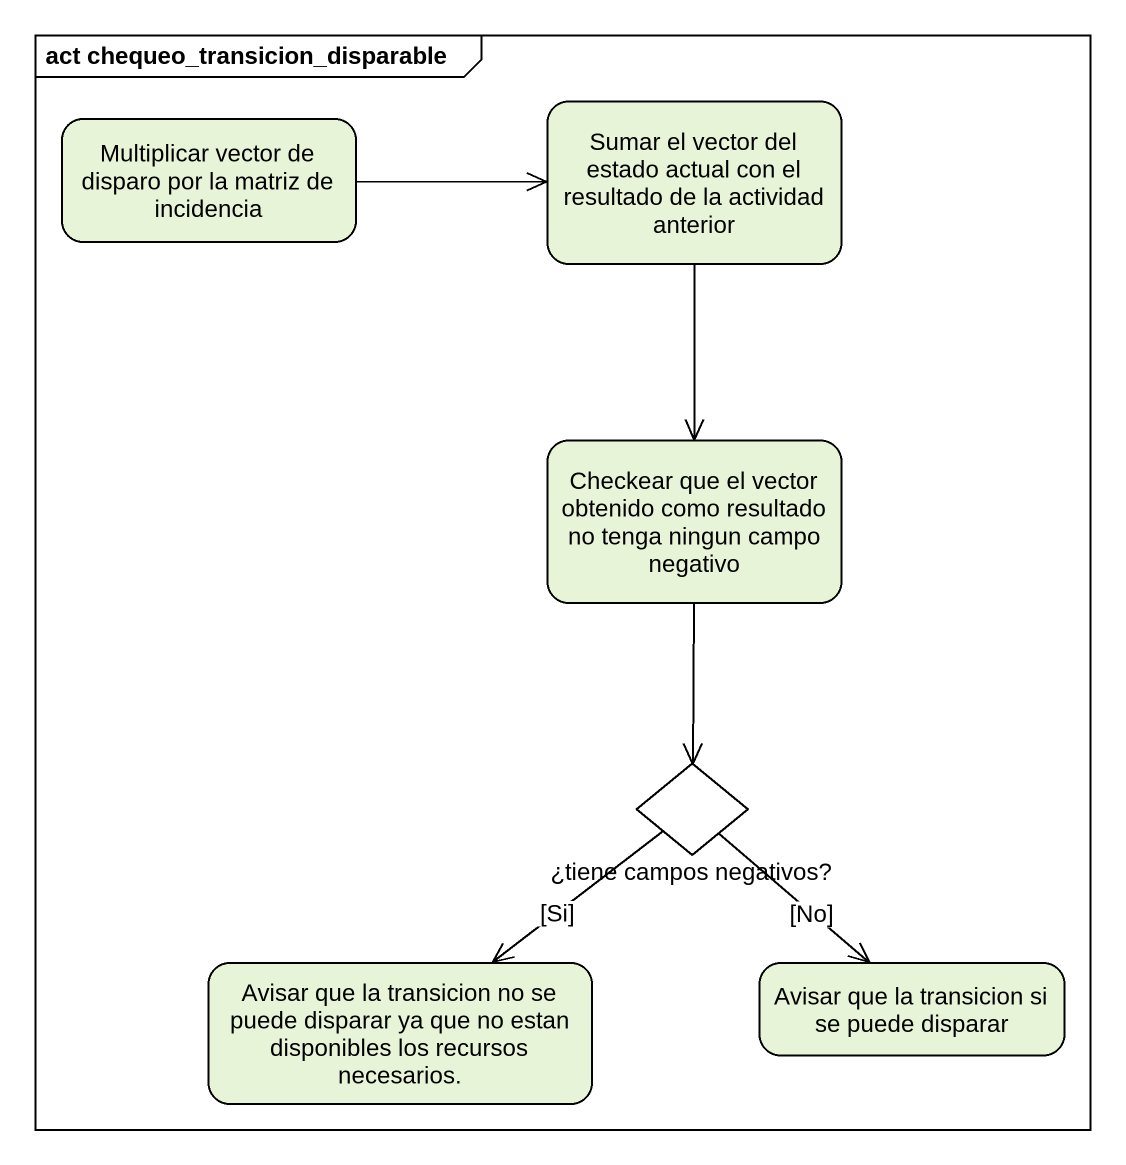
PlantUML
@startuml
mainframe act chequeo_transicion_disparable
hide empty description
state "Multiplicar vector de disparo por la matriz de incidencia" as Multiplicar_vector_de
state "Sumar el vector del estado actual con el resultado de la actividad anterior" as Sumar_el_vector_del_estado
state "Checkear que el vector obtenido como resultado no tenga ningun campo negativo" as Checkear_que_el_vector
state "¿tiene campos negativos?" as tiene_campos_negativos <<choice>>
state "Avisar que la transicion no se puede disparar ya que no estan disponibles los recursos necesarios." as Avisar_que_la_transicion_no
state "Avisar que la transicion si se puede disparar" as Avisar_que_la_transicion_si
Multiplicar_vector_de -right-> Sumar_el_vector_del_estado
Sumar_el_vector_del_estado --> Checkear_que_el_vector
Checkear_que_el_vector --> tiene_campos_negativos
tiene_campos_negativos --> Avisar_que_la_transicion_no : [Si]
tiene_campos_negativos --> Avisar_que_la_transicion_si : [No]
@enduml
